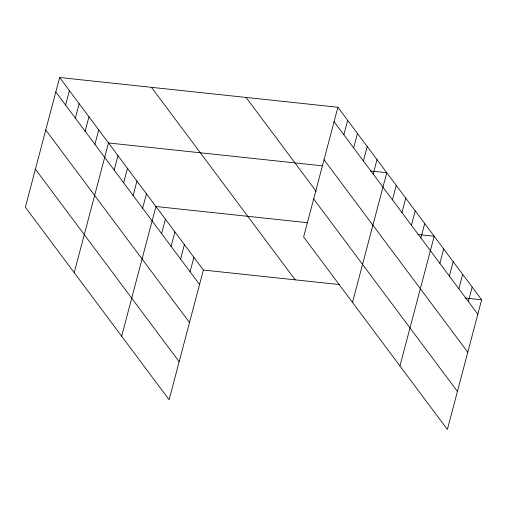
<?xml version="1.0" encoding="UTF-8"?>
<svg xmlns="http://www.w3.org/2000/svg" width="507" height="507" viewBox="0 0 507 507"><rect width="100%" height="100%" fill="white"/><g stroke="black" fill="none" stroke-linecap="round" stroke-linejoin="round"><path stroke-width="0.76" d="M59.623 77.514L25.35 207.224L169.104 399.75L203.377 270.035L59.623 77.514L337.896 107.25L481.65 299.776L447.377 429.486L303.623 236.965L337.896 107.25M65.587 105.031L69.396 90.601M75.359 118.125L79.174 103.694M85.132 131.218L88.947 116.787M94.91 144.311L98.726 129.874M74.225 272.684L108.498 142.968L322.414 165.833M114.17 170.105L117.985 155.674M123.664 182.812L127.472 168.381M133.151 195.518L136.96 181.088M142.638 208.225L146.447 193.794M121.667 336.217L155.934 206.501L307.768 222.731M161.613 233.638L165.421 219.208M171.1 246.345L174.915 231.914M180.587 259.052L184.402 244.621M190.074 271.758L193.889 257.328M343.86 134.773L347.669 120.343M353.632 147.867L357.448 133.436M363.411 160.96L367.22 146.529M373.184 174.047L376.999 159.616M352.498 302.425L386.771 172.71L370.287 170.948M392.45 199.847L396.259 185.416M401.937 212.553L405.746 198.123M411.424 225.26L415.233 210.83M420.911 237.967L424.727 223.536M399.941 365.959L434.214 236.243L417.73 234.481M439.886 263.38L443.701 248.95M449.373 276.087L453.188 261.656M458.86 288.794L462.676 274.363M468.348 301.5L472.163 287.07M203.377 270.035L339.823 284.617M465.166 298.015L481.65 299.776M334.081 121.686L477.835 314.207M324.03 159.724L467.784 352.251M246.066 97.439L316.178 191.335M313.675 198.921L457.428 391.448M151.454 87.324L295.207 279.851M55.808 91.944L199.562 284.465M45.757 129.982L189.51 322.509M35.401 169.18L179.155 361.706"/></g></svg>
